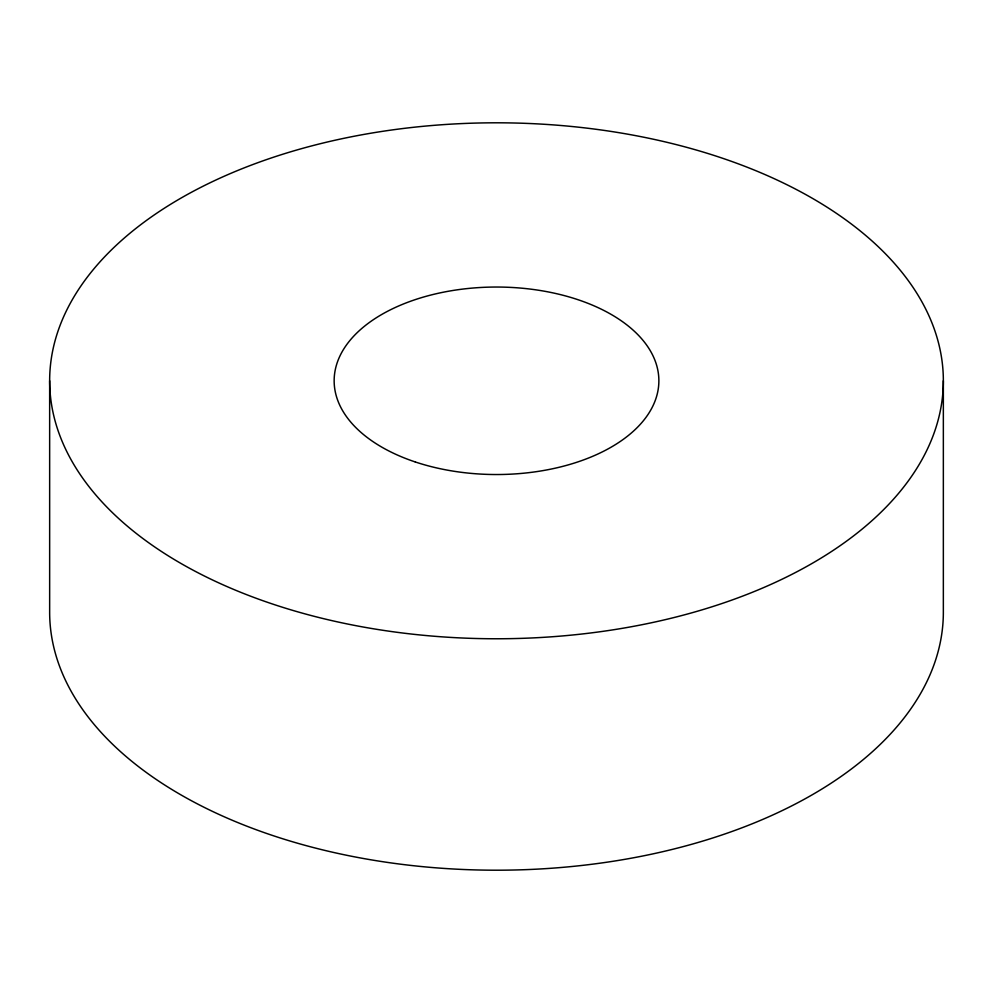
<?xml version="1.0" encoding="UTF-8"?>
<svg xmlns="http://www.w3.org/2000/svg" width="993" height="993" viewBox="0 0 993 993"><rect width="100%" height="100%" fill="white"/><g stroke="black" fill="none" stroke-linecap="round" stroke-linejoin="round"><path stroke-width="1.49" d="M943.35 380.778A446.85 257.981 0 0 1 273.075 604.203A446.85 257.981 0 0 1 273.075 157.366A446.85 257.981 0 0 1 943.35 380.778L943.35 612.222A446.85 257.981 0 0 1 496.5 870.203A446.85 257.981 0 0 1 49.65 612.222L49.65 380.778M415.31 461.968A162.368 93.752 0 0 0 658.868 380.778A162.368 93.752 0 0 0 415.31 299.601A162.368 93.752 0 0 0 415.31 461.968"/></g></svg>
